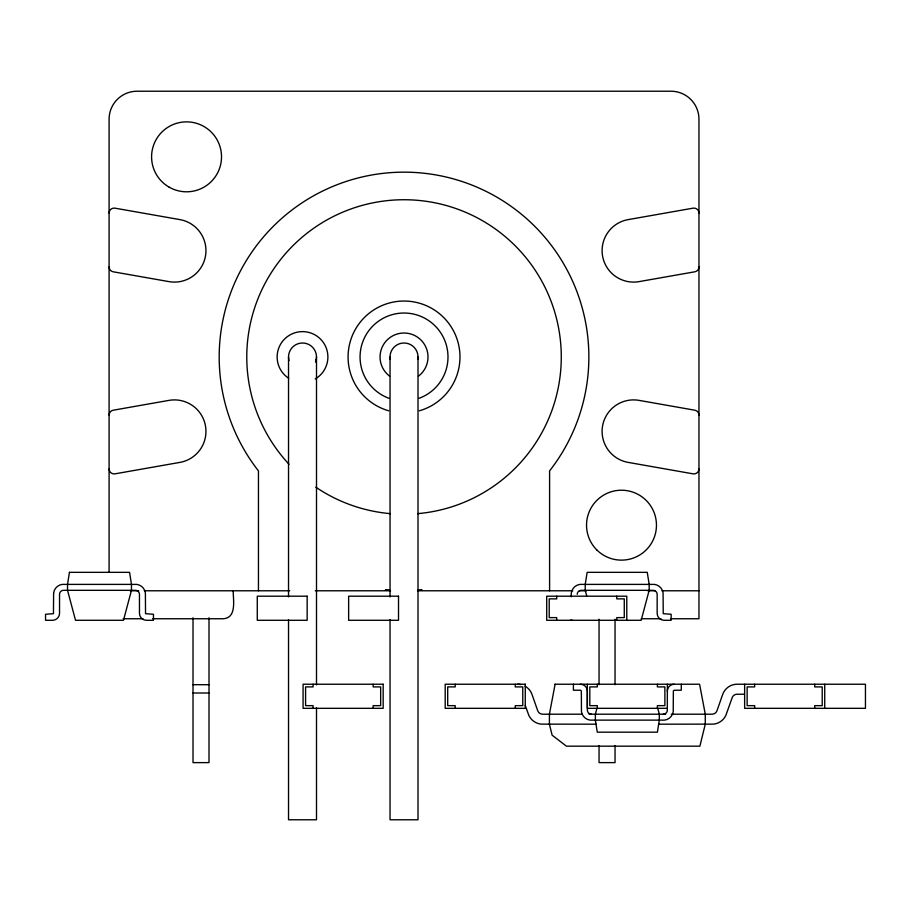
<?xml version="1.0" encoding="UTF-8"?>
<svg xmlns="http://www.w3.org/2000/svg" width="911" height="911" viewBox="0 0 911 911"><rect width="100%" height="100%" fill="white"/><g stroke="black" fill="none" stroke-linecap="round" stroke-linejoin="round"><path stroke-width="1.37" d="M596.83 708.758L595.373 714.201L595.373 720.202L597.286 732.182L657.4 732.182L659.313 720.202L659.313 714.201L657.867 708.758M315.536 362.1L316.276 359.515M130.216 590.783L138.677 590.783M144.302 590.783L289.698 590.783M315.263 590.783L390.534 590.783M417.523 590.783L572.757 590.783M579.464 590.783L586.582 590.783M647.755 590.783L655.294 590.783M661.978 590.783L698.965 590.783M123.179 618.751L142.902 618.751M152.763 618.751L223.195 618.751C237.042 617.954 233.136 599.643 233.182 590.783M641.207 618.751L660.93 618.751M670.792 618.751L698.965 618.751L698.965 119.204A27.979 27.979 0 0 0 670.986 91.225L137.071 91.225A27.979 27.979 0 0 0 109.092 119.204L109.092 572.359M193.018 684.696L209.006 684.696M193.018 692.998L209.006 692.998M744.412 694.216L736.543 694.262A5.261 5.261 0 0 0 732.33 697.234L725.851 715.408A15.316 15.316 0 0 1 713.575 724.131L658.516 724.188M667.387 708.325L587.299 708.325L587.299 684.229M582.004 714.201L542.694 714.201A5.307 5.307 0 0 1 537.684 710.648L531.99 694.376A15.271 15.271 0 0 0 525.089 686.188M589.087 714.201L665.599 714.201M671.27 714.201L712.003 714.201A5.307 5.307 0 0 0 717.014 710.648L722.708 694.376A15.271 15.271 0 0 1 737.09 684.229L865.45 684.229L865.45 708.325L744.64 708.325L744.64 684.229M596.17 724.188L541.123 724.131A15.316 15.316 0 0 1 528.835 715.408L525.271 705.444M586.673 595.76L585.226 590.317L585.226 584.315L587.139 572.336L647.254 572.336L649.167 584.315L649.167 590.317L641.173 620.289L546.702 620.289L546.702 596.193L626.779 596.193L626.779 620.289M824.728 684.229L824.728 708.325M814.719 684.229L814.719 686.905L822.223 686.905L822.223 705.649L814.719 705.649L814.719 708.325M754.65 684.229L754.65 686.905L747.145 686.905L747.145 705.649L754.65 705.649L754.65 708.325M681.291 684.229L681.291 690.219L674.174 690.242L673.354 690.971L673.229 711.514A9.998 9.998 0 0 1 664.62 720.123L590.066 720.123A9.998 9.998 0 0 1 581.457 711.514L581.343 690.971L580.512 690.242L573.395 690.219L573.395 684.229M667.387 684.229L667.308 710.204A3.997 3.997 0 0 1 663.31 714.201M657.378 684.229L657.378 686.905L664.882 686.905L664.882 705.649L657.378 705.649L657.378 708.325M616.77 596.193L616.77 598.869L624.274 598.869L624.274 617.612L616.77 617.612L616.77 620.289M615.039 619.241L615.039 684.696M615.039 745.574L615.039 762.621L599.051 762.621L599.051 745.574M599.051 619.241L599.051 684.696M597.32 684.229L597.32 686.905L589.804 686.905L589.804 705.649L597.32 705.649L597.32 708.325M571.231 596.83L571.311 593.004A9.998 9.998 0 0 1 579.92 584.395L654.462 584.395A9.998 9.998 0 0 1 663.083 593.004L663.242 613.672L671.145 614.287L671.145 620.289L664.153 620.289A6.992 6.992 0 0 1 657.161 613.297L657.161 594.314A3.997 3.997 0 0 0 653.164 590.317L581.229 590.317A3.997 3.997 0 0 0 577.232 594.314M556.712 596.193L556.712 598.869L549.208 598.869L549.208 617.612L556.712 617.612L556.712 620.289M549.595 590.783L549.595 470.885A184.831 184.831 0 0 0 529.325 221.111A184.831 184.831 0 0 0 278.732 221.111A184.831 184.831 0 0 0 258.451 470.885L258.451 590.783M515.262 684.229L515.262 686.905L522.766 686.905L522.766 705.649L515.262 705.649L515.262 708.325M455.204 684.229L455.204 686.905L447.7 686.905L447.7 705.649L455.204 705.649L455.204 708.325M418.012 356.987L418.012 819.775L390.045 819.775L390.045 619.605M390.045 356.987L390.045 596.899M373.157 684.229L373.157 686.905L380.661 686.905L380.661 705.649L373.157 705.649L373.157 708.325M316.504 356.987L316.504 684.913M316.504 707.619L316.504 819.775L288.525 819.775L288.525 619.605M313.088 684.229L313.088 686.905L305.584 686.905L305.584 705.649L313.088 705.649L313.088 708.325M288.525 356.987L288.525 596.899M209.006 617.76L209.006 762.621L193.018 762.621L193.018 617.76M591.376 714.201A3.997 3.997 0 0 1 587.379 710.204L587.379 691.221A6.992 6.992 0 0 0 580.387 684.229M667.308 691.221A6.992 6.992 0 0 1 674.299 684.229M288.707 378.281A25.383 25.383 0 0 1 283.651 340.008A25.383 25.383 0 0 1 322.243 341.021A25.383 25.383 0 0 1 315.206 378.965M388.712 410.804A55.947 55.947 0 0 1 358.365 324.658A55.947 55.947 0 0 1 449.692 324.658A55.947 55.947 0 0 1 419.333 410.804M289.06 464.28A157.261 157.261 0 0 1 324.612 221.259A157.261 157.261 0 0 1 553.888 309.341A157.261 157.261 0 0 1 417.591 513.656M390.466 513.656A157.261 157.261 0 0 1 315.821 487.18M385.376 590.032A233.922 233.854 -67.2 0 0 389.999 590.351A233.922 233.854 -67.6 0 1 385.888 590.066M417.682 590.385A233.922 233.854 75.9 0 0 422.157 590.077A233.922 233.854 76 0 1 418.024 590.362M109.092 266.877A4.999 4.999 0 0 0 113.226 271.797L169.002 281.624A31.486 31.486 0 0 0 205.476 256.093A31.486 31.486 0 0 0 179.934 219.619L114.957 208.163A4.999 4.999 0 0 0 109.092 213.083M109.092 415.131A4.999 4.999 0 0 1 113.226 410.212L169.002 400.373A31.486 31.486 0 0 1 205.476 425.915A31.486 31.486 0 0 1 179.934 462.389L114.957 473.845A4.999 4.999 0 0 1 109.092 468.926M698.965 468.926A4.999 4.999 0 0 1 693.1 473.845L628.123 462.389A31.486 31.486 0 0 1 602.581 425.915A31.486 31.486 0 0 1 639.055 400.373L694.831 410.212A4.999 4.999 0 0 1 698.965 415.131M698.965 266.877A4.999 4.999 0 0 1 694.831 271.797L639.055 281.624A31.486 31.486 0 0 1 602.581 256.093A31.486 31.486 0 0 1 628.123 219.619L693.1 208.163A4.999 4.999 0 0 1 698.965 213.083M390.25 359.424A13.984 13.984 0 0 1 404.029 343.003A13.984 13.984 0 0 1 417.796 359.424M289.003 360.608A13.984 13.984 0 0 1 302.52 343.003A13.984 13.984 0 0 1 316.026 360.608M389.578 376.129A23.982 23.982 0 0 1 386.31 340.839A23.982 23.982 0 0 1 421.747 340.839A23.982 23.982 0 0 1 418.479 376.129M389.304 398.414A43.956 43.956 0 0 1 368.693 330.83A43.956 43.956 0 0 1 439.353 330.83A43.956 43.956 0 0 1 418.753 398.414M517.607 684.229A15.271 15.271 0 0 1 520.705 684.548M572.051 620.049A6.992 6.992 0 0 1 570.24 620.289M53.612 593.004L53.453 613.672L45.55 614.287L45.55 620.289L52.542 620.289A6.992 6.992 0 0 0 59.534 613.297L59.534 594.314A3.997 3.997 0 0 1 63.531 590.317L135.466 590.317A3.997 3.997 0 0 1 139.463 594.314L139.463 613.297A6.992 6.992 0 0 0 146.455 620.289L153.458 620.289L153.458 614.287L145.544 613.672L145.384 593.004A9.998 9.998 0 0 0 136.775 584.395L62.233 584.395A9.998 9.998 0 0 0 53.612 593.004M69.441 572.336L67.528 584.315L67.528 590.317L75.522 620.289L123.475 620.289L131.469 590.317L131.469 584.315L129.556 572.336L69.441 572.336M555.106 684.229L549.413 714.201L549.413 724.188L552.112 735.188L566.437 746.177L699.887 746.177L705.273 724.188L705.273 714.201L699.58 684.229L555.106 684.229M307.155 596.193L257.278 596.193L257.278 620.289L307.155 620.289L307.155 596.193M398.517 596.193L348.64 596.193L348.64 620.289L398.517 620.289L398.517 596.193M383.167 684.229L303.078 684.229L303.078 708.325L383.167 708.325L383.167 684.229M525.271 684.229L445.194 684.229L445.194 708.325L525.271 708.325L525.271 684.229M596.773 549.902A34.971 34.971 0 0 0 655.271 534.222A34.971 34.971 0 0 0 612.443 491.405A34.971 34.971 0 0 0 596.773 549.902M169.07 187.119A34.971 34.971 0 0 0 221.521 156.829A34.971 34.971 0 0 0 169.07 126.549A34.971 34.971 0 0 0 169.07 187.119"/></g></svg>
